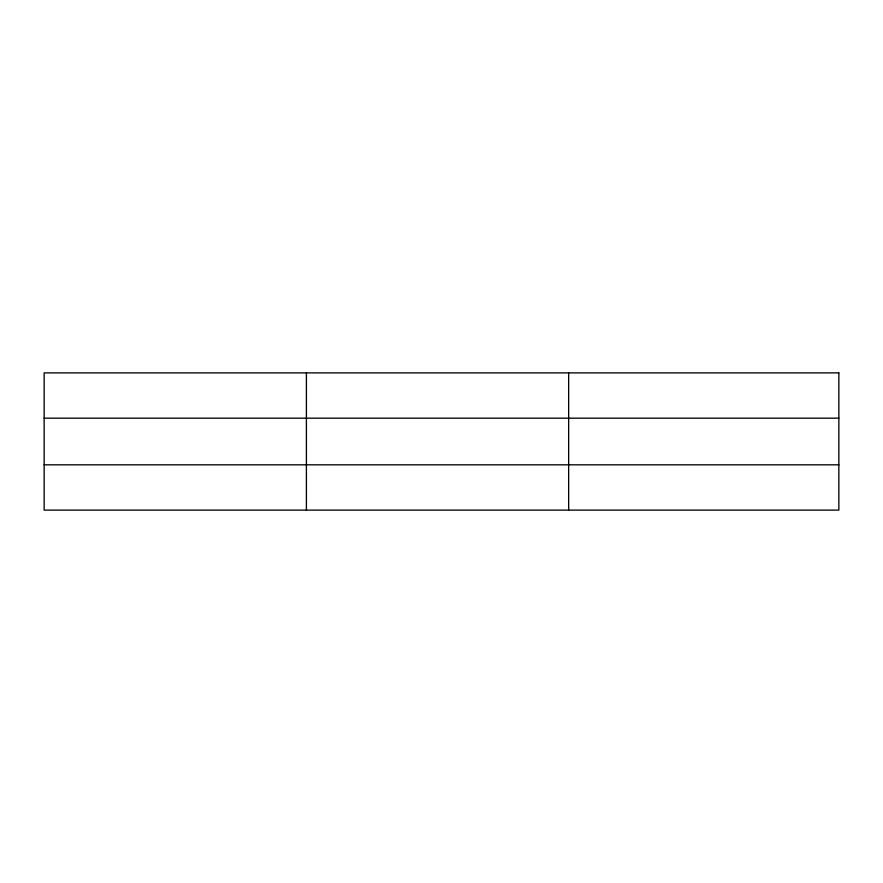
<?xml version="1.0" encoding="UTF-8"?>
<svg xmlns="http://www.w3.org/2000/svg" width="883" height="883" viewBox="0 0 883 883"><rect width="100%" height="100%" fill="white"/><g stroke="black" fill="none" stroke-linecap="round" stroke-linejoin="round"><path stroke-width="1.32" d="M306.401 510.109L306.401 372.891M568.652 510.109L568.652 372.891M44.15 418.178L838.85 418.178M44.15 464.822L838.85 464.822M838.85 372.891L838.85 510.109L44.15 510.109L44.15 372.891L838.85 372.891"/></g></svg>
